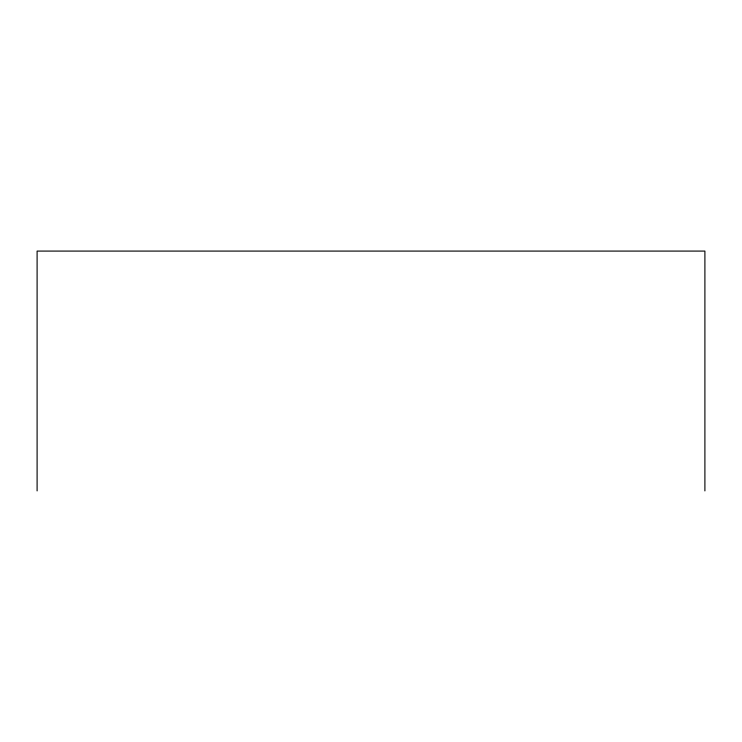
<?xml version="1.0" encoding="UTF-8"?>
<svg xmlns="http://www.w3.org/2000/svg" width="742" height="742" viewBox="0 0 742 742"><rect width="100%" height="100%" fill="white"/><g stroke="black" fill="none" stroke-linecap="round" stroke-linejoin="round"><path stroke-width="1.11" d="M704.9 490.916L704.9 251.084L37.1 251.084L37.1 490.916"/></g></svg>
